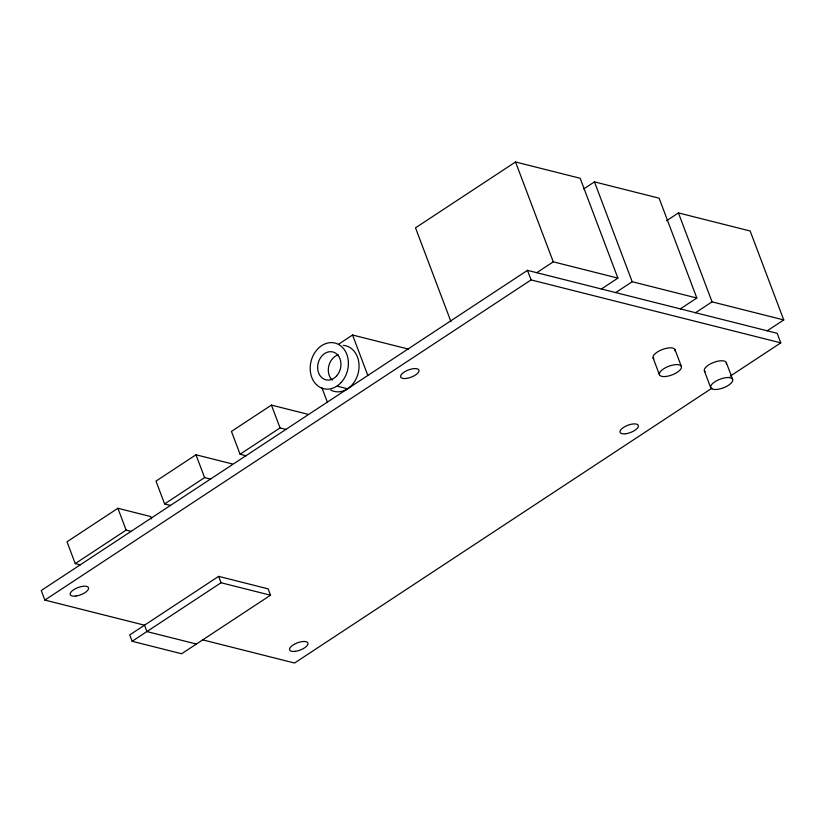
<?xml version="1.0" encoding="UTF-8"?>
<svg xmlns="http://www.w3.org/2000/svg" width="825" height="825" viewBox="0 0 825 825"><rect width="100%" height="100%" fill="white"/><g stroke="black" fill="none" stroke-linecap="round" stroke-linejoin="round"><path stroke-width="1.24" d="M601.394 288.987L617.894 278.118L580.161 178.272L515.522 161.978L415.511 227.834L450.966 321.668M338.704 344.138L352.553 335.012L408.643 349.15M583.708 188.956L594.464 181.882L659.103 198.175L696.826 298.021L680.326 308.88M232.341 463.949L195.979 454.781L155.997 481.109L164.618 503.931L170.486 505.405M307.787 414.263L271.425 405.096L231.443 431.423L240.075 454.245L245.943 455.72M151.645 518.873L150.779 516.574L117.892 508.282L67.011 541.788L75.25 563.609L80.211 564.857M164.618 503.931L204.6 477.603L210.468 479.077M240.075 454.245L280.046 427.917L285.924 429.402M75.25 563.609L126.132 530.104L131.093 531.352M730.228 376.148L780.78 342.86L777.171 333.3L527.464 270.353L41.25 590.514L44.859 600.074L144.499 625.195L146.902 631.568L196.381 644.036M536.755 272.693L553.255 261.824L617.894 278.118M44.859 600.074L531.083 279.912L780.78 342.86M666.61 220.708L678.439 212.912L750.142 230.99L783.75 319.935L767.25 330.794M615.697 292.586L632.197 281.727L696.826 298.021M218.635 576.366L129.742 634.91L132.144 641.283L181.624 653.751L270.517 595.217L268.115 588.844L218.635 576.366L221.048 582.749L270.517 595.217M132.144 641.283L221.048 582.749M695.547 312.716L712.047 301.857L783.75 319.935M711.934 388.193L294.566 663.022L202.661 639.849M336.94 386.1L347.593 388.792M678.439 212.912L712.047 301.857M726.33 362.629L732.672 379.407A11.715 4.641 -20.7 0 1 717.564 389.359A11.715 4.641 -20.7 0 1 714.852 381.8A11.715 4.641 -20.7 0 1 732.672 379.407M704.375 370.858L710.717 387.637M675.025 349.697L681.368 366.475A11.715 4.641 -20.7 0 1 666.26 376.427A11.715 4.641 -20.7 0 1 663.558 368.868A11.715 4.641 -20.7 0 1 681.368 366.475M594.464 181.882L632.197 281.727M653.08 357.926L659.423 374.705M515.522 161.978L553.255 261.824M527.464 270.353L531.083 279.912M352.553 335.012L367.837 375.457M321.956 387.843L327.35 402.115M271.425 405.096L280.046 427.917M195.979 454.781L204.6 477.603M117.892 508.282L126.132 530.104M705.158 371.838A11.715 4.641 -20.7 0 1 713.79 362.381A11.715 4.641 -20.7 0 1 726.361 363.897M653.864 358.916A11.715 4.641 -20.7 0 1 662.496 349.449A11.715 4.641 -20.7 0 1 675.056 350.965M332.248 380.16A14.355 11.467 -75.9 0 1 328.773 366.032A14.355 11.467 -75.9 0 1 338.219 354.832M343.334 345.345A23.533 18.8 -75.9 0 1 357.968 373.962A23.533 18.8 -75.9 0 1 330.712 390.029M336.569 375.973A14.355 11.467 -75.9 0 0 333.558 352.182A14.355 11.467 -75.9 0 0 317.769 369.487A14.355 11.467 -75.9 0 0 336.569 375.973M341.21 382.429A23.533 18.8 -75.9 0 0 336.28 343.427A23.533 18.8 -75.9 0 0 310.396 371.786A23.533 18.8 -75.9 0 0 341.21 382.429M75.921 596.032A9.766 3.867 -20.7 0 0 88.502 587.74A9.766 3.867 -20.7 0 0 73.662 589.731A9.766 3.867 -20.7 0 0 75.921 596.032M625.742 433.744A9.766 3.867 -20.7 0 0 638.333 425.452A9.766 3.867 -20.7 0 0 623.483 427.443A9.766 3.867 -20.7 0 0 625.742 433.744M406.354 378.438A9.766 3.867 -20.7 0 0 418.945 370.147A9.766 3.867 -20.7 0 0 404.106 372.137A9.766 3.867 -20.7 0 0 406.354 378.438M295.298 651.337A9.766 3.867 -20.7 0 0 307.89 643.046A9.766 3.867 -20.7 0 0 293.04 645.037A9.766 3.867 -20.7 0 0 295.298 651.337"/></g></svg>
